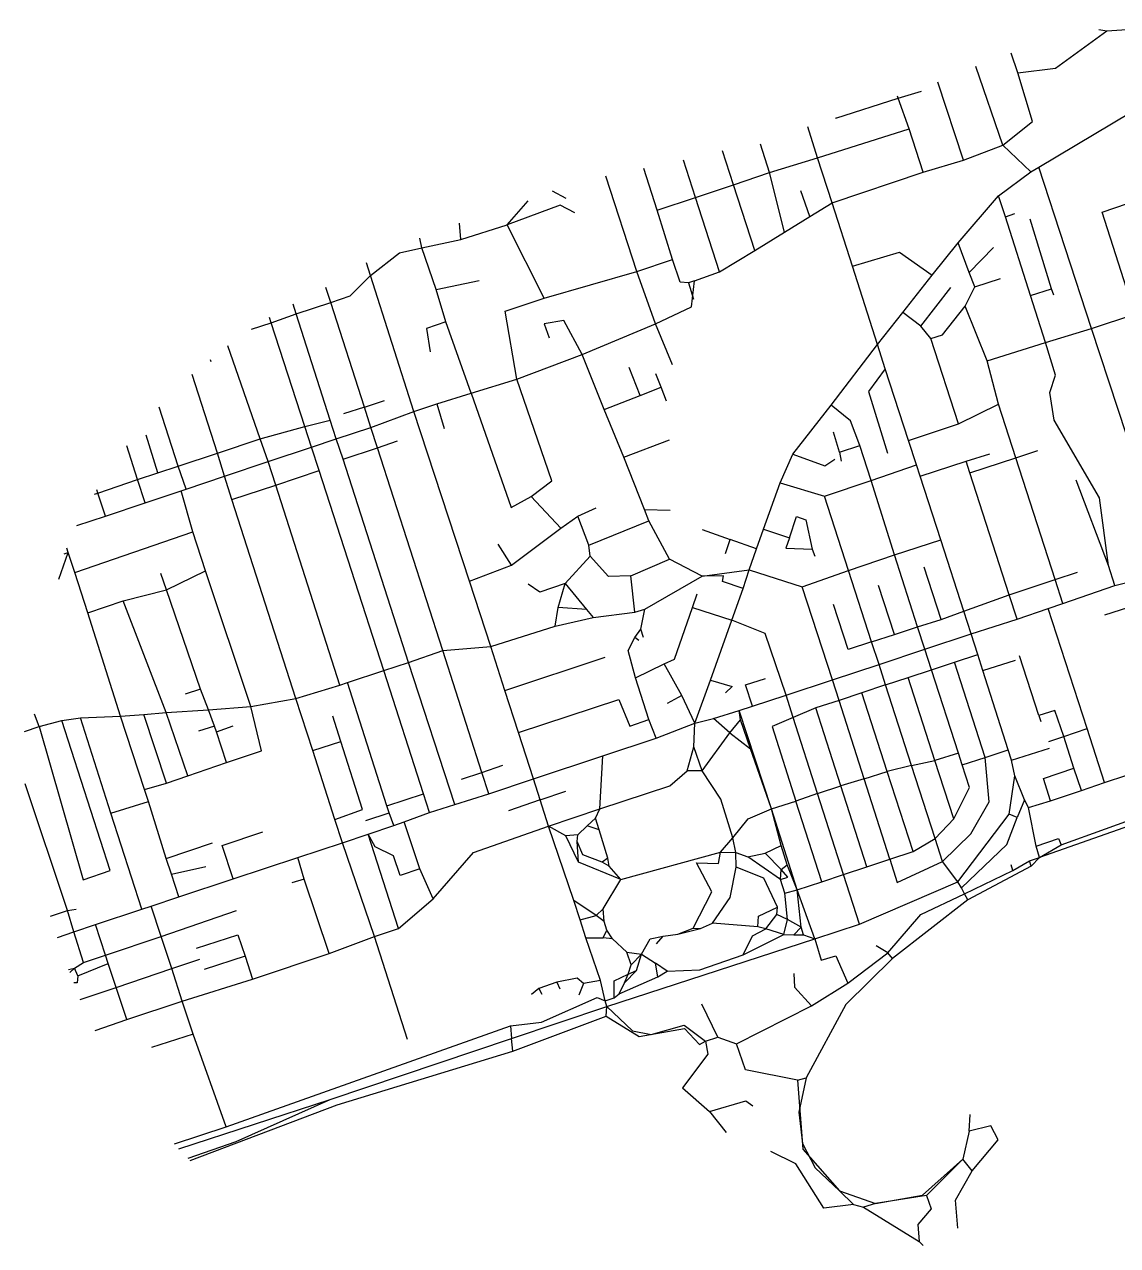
# Model space of a CAD drawing. Header units: metres. Extents: x 634718 to 639085, y 4835271 to 4838119.
# Drawn here: x 634718 to 636876, y 4835271 to 4837680 of the extents above; entities that cross this region are included whole.
import ezdxf

# ---------------------------------------------------------------- set-up
doc = ezdxf.new("R2010")
doc.units = ezdxf.units.M

msp = doc.modelspace()

# ---------------------------------------------------------------- linework, layer by layer
at = {"layer": 'ROADS'}
for points in [[(636854.7, 4837667.6), (637040.9, 4837680.3)], [(636679.4, 4837584.9), (636753.4, 4837594.2), (636854.7, 4837667.6)], [(636839.1, 4837670.1), (636854.7, 4837667.6)], [(636679.4, 4837584.9), (636666, 4837623.4)], [(636650, 4837442.4), (636596.7, 4837597.2)], [(636650, 4837442.4), (636708, 4837488.9), (636679.4, 4837584.9)], [(636572.2, 4837412.4), (636521.5, 4837566.2)], [(636319.7, 4837496.8), (636320.3, 4837495.1), (636443.2, 4837534.6)], [(636443.2, 4837534.6), (636441.8, 4837538.7)], [(636443.2, 4837534.6), (636488.9, 4837548.8)], [(636464.5, 4837474), (636443.2, 4837534.6)], [(636720.5, 4837398.9), (636939, 4837529.1)], [(636283.9, 4837417.2), (636264.6, 4837478.4)], [(636283.9, 4837417.2), (636464.5, 4837474)], [(636492.6, 4837388.6), (636464.5, 4837474)], [(636189.3, 4837388.2), (636171.3, 4837444.4)], [(636572.2, 4837412.4), (636650, 4837442.4)], [(636704.8, 4837389.8), (636650, 4837442.4)], [(636042.9, 4837338.6), (636019.5, 4837412.7)], [(636117.8, 4837363.8), (636096.5, 4837430.7)], [(636189.3, 4837388.2), (636283.9, 4837417.2)], [(636313, 4837328.5), (636283.9, 4837417.2)], [(636492.6, 4837388.6), (636572.2, 4837412.4)], [(635967.4, 4837314.1), (635941.3, 4837396.2)], [(636117.8, 4837363.8), (636189.3, 4837388.2)], [(636218.9, 4837270.7), (636189.3, 4837388.2)], [(636313, 4837328.5), (636492.6, 4837388.6)], [(636641.4, 4837342.3), (636704.8, 4837389.8)], [(636704.8, 4837389.8), (636720.5, 4837398.9)], [(636824.8, 4837080.5), (636720.5, 4837398.9)], [(635927, 4837192.8), (635866.1, 4837381.2)], [(636042.9, 4837338.6), (636117.8, 4837363.8)], [(636160.2, 4837234.6), (636117.8, 4837363.8)], [(635788, 4837337.1), (635761.1, 4837351.2)], [(636268.9, 4837301.4), (636251.1, 4837351.8)], [(636561.3, 4837249.1), (636641.4, 4837342.3)], [(636654.8, 4837300.5), (636641.4, 4837342.3)], [(635671.4, 4837284.9), (635712.7, 4837332)], [(635804.9, 4837308.9), (635775.7, 4837323.5), (635671.4, 4837284.9)], [(635967.4, 4837314.1), (636042.9, 4837338.6)], [(636090.1, 4837192.5), (636042.9, 4837338.6)], [(636268.9, 4837301.4), (636313, 4837328.5)], [(636352.8, 4837203.3), (636313, 4837328.5)], [(636910, 4837108.5), (636845.6, 4837309.7), (636920.5, 4837335.4)], [(635997.5, 4837216.3), (635967.4, 4837314.1)], [(636218.9, 4837270.7), (636268.9, 4837301.4)], [(636654.8, 4837300.5), (636673.6, 4837307.3)], [(636704.4, 4837145.6), (636654.8, 4837300.5)], [(636745.5, 4837158.4), (636703.7, 4837296.1)], [(635580, 4837255.9), (635577.4, 4837287.9)], [(635580, 4837255.9), (635671.4, 4837284.9)], [(635744.5, 4837140), (635671.4, 4837284.9)], [(636160.2, 4837234.6), (636218.9, 4837270.7)], [(635502.6, 4837239.8), (635498.6, 4837258.8)], [(635502.6, 4837239.8), (635580, 4837255.9)], [(636510.1, 4837185.3), (636561.3, 4837249.1)], [(636583.5, 4837190.6), (636561.3, 4837249.1)], [(635401.5, 4837185.1), (635458.9, 4837229.5), (635502.6, 4837239.8)], [(635531.2, 4837157.3), (635502.6, 4837239.8)], [(636090.1, 4837192.5), (636160.2, 4837234.6)], [(636352.8, 4837203.3), (636445.5, 4837230.8), (636510.1, 4837185.3)], [(636583.5, 4837190.6), (636631.4, 4837239.9)], [(635401.5, 4837185.1), (635393.3, 4837210)], [(635927, 4837192.8), (635997.5, 4837216.3)], [(636029, 4837170.3), (636012.7, 4837171.7), (635997.5, 4837216.3)], [(636402.2, 4837048.9), (636352.8, 4837203.3)], [(635322.9, 4837131.6), (635361.5, 4837145.1), (635401.5, 4837185.1)], [(635486.8, 4836916.9), (635401.5, 4837185.1)], [(635531.2, 4837157.3), (635615.9, 4837175.4)], [(635744.5, 4837140), (635927, 4837192.8)], [(635964.4, 4837089.6), (635927, 4837192.8)], [(635964.4, 4837089.6), (636035.4, 4837122.9), (636041, 4837174.5)], [(636041, 4837174.5), (636029, 4837170.3)], [(636041, 4837174.5), (636090.1, 4837192.5)], [(636452.1, 4837111.9), (636510.1, 4837185.3)], [(636594.3, 4837162.5), (636583.5, 4837190.6)], [(636594.3, 4837162.5), (636645, 4837179.1)], [(635322.9, 4837131.6), (635313.2, 4837161.6)], [(635550.5, 4837093.7), (635531.2, 4837157.3)], [(636029, 4837170.3), (636039, 4837138)], [(636487.8, 4837085), (636546.9, 4837161.4)], [(636575.6, 4837124.7), (636594.3, 4837162.5)], [(636704.4, 4837145.6), (636745.5, 4837158.4)], [(636750.5, 4837146.4), (636745.5, 4837158.4)], [(635255.1, 4837109.2), (635249, 4837128.1)], [(635255.1, 4837109.2), (635322.9, 4837131.6)], [(635389.6, 4836925.4), (635322.9, 4837131.6)], [(635690.3, 4836980.5), (635667.1, 4837114.7), (635744.5, 4837140)], [(636507.7, 4837060.6), (636530.8, 4837068), (636575.6, 4837124.7)], [(636618.7, 4837016.6), (636575.6, 4837124.7)], [(636734.2, 4837052.8), (636704.4, 4837145.6)], [(635205.7, 4837091.8), (635202.4, 4837101.9)], [(635205.7, 4837091.8), (635255.1, 4837109.2)], [(635322.1, 4836899.3), (635255.1, 4837109.2)], [(636402.2, 4837048.9), (636452.1, 4837111.9)], [(636487.8, 4837085), (636452.1, 4837111.9)], [(636824.8, 4837080.5), (636910, 4837108.5)], [(635166.7, 4837079.3), (635205.7, 4837091.8)], [(635272, 4836887.2), (635205.7, 4837091.8)], [(635550.5, 4837093.7), (635512.3, 4837080.7), (635519.1, 4837034.6)], [(635600.2, 4836953), (635550.5, 4837093.7)], [(635819.5, 4837028.9), (635782.9, 4837096.2), (635744.3, 4837089.5), (635754.5, 4837061.7)], [(635819.5, 4837028.9), (635964.4, 4837089.6)], [(635997.9, 4837008.4), (635964.4, 4837089.6)], [(636507.7, 4837060.6), (636487.8, 4837085)], [(636734.2, 4837052.8), (636824.8, 4837080.5)], [(636980.6, 4836607), (636824.8, 4837080.5)], [(636562.4, 4836892), (636507.7, 4837060.6)], [(636618.7, 4837016.6), (636734.2, 4837052.8)], [(636858.6, 4836612.5), (636840.4, 4836746.2), (636750.9, 4836899.5), (636742.7, 4836954.2), (636753.9, 4836988.2), (636734.2, 4837052.8)], [(635183.7, 4836862.7), (635119.6, 4837046.4)], [(635690.3, 4836980.5), (635819.5, 4837028.9)], [(635862.8, 4836920.6), (635819.5, 4837028.9)], [(636311, 4836929.3), (636402.2, 4837048.9)], [(636417.7, 4837000.8), (636402.2, 4837048.9)], [(635084.9, 4837019.3), (635086.2, 4837015.3)], [(635933.7, 4836948.3), (635912, 4837003.2)], [(636641, 4836930.8), (636618.7, 4837016.6)], [(635099.4, 4836834.5), (635049.7, 4836989.5)], [(635600.2, 4836953), (635690.3, 4836980.5)], [(635718.6, 4836749.2), (635759.7, 4836779.7), (635690.3, 4836980.5)], [(635975.4, 4836964.4), (635964.7, 4836991.1)], [(636417.7, 4837000.8), (636384.3, 4836956.1), (636421.8, 4836834.7)], [(636463.4, 4836859.4), (636417.7, 4837000.8)], [(635933.7, 4836948.3), (635975.4, 4836964.4)], [(635985.5, 4836937.3), (635975.4, 4836964.4)], [(635389.6, 4836925.4), (635429.2, 4836938.5)], [(635486.8, 4836916.9), (635532.6, 4836931.5)], [(635532.6, 4836931.5), (635600.2, 4836953)], [(635532.6, 4836931.5), (635547.1, 4836883)], [(635600.2, 4836953), (635679.2, 4836727), (635718.6, 4836749.2)], [(635862.8, 4836920.6), (635933.7, 4836948.3)], [(636562.4, 4836892), (636641, 4836930.8)], [(636675.3, 4836825.1), (636641, 4836930.8)], [(635021.7, 4836808.8), (634984.3, 4836925.4)], [(635389.6, 4836925.4), (635348.1, 4836911.7)], [(635402.2, 4836885.3), (635389.6, 4836925.4)], [(635402.2, 4836885.3), (635486.8, 4836916.9)], [(635597.2, 4836581.9), (635486.8, 4836916.9)], [(635901.5, 4836826.3), (635862.8, 4836920.6)], [(636235.1, 4836832.7), (636311, 4836929.3)], [(636367.5, 4836849.4), (636348.8, 4836898.5), (636311, 4836929.3)], [(635183.7, 4836862.7), (635272, 4836887.2)], [(635272, 4836887.2), (635322.1, 4836899.3)], [(635285.3, 4836846.5), (635272, 4836887.2)], [(635333.9, 4836862.5), (635322.1, 4836899.3)], [(635333.9, 4836862.5), (635402.2, 4836885.3)], [(635415.4, 4836845.1), (635402.2, 4836885.3)], [(636463.4, 4836859.4), (636562.4, 4836892)], [(634981.9, 4836795.8), (634958.5, 4836869.9)], [(635099.4, 4836834.5), (635183.7, 4836862.7)], [(635199.7, 4836817.7), (635183.7, 4836862.7)], [(635285.3, 4836846.5), (635333.9, 4836862.5)], [(635347.4, 4836822.6), (635333.9, 4836862.5)], [(635415.4, 4836845.1), (635454.9, 4836858.5)], [(635901.5, 4836826.3), (635991.4, 4836861)], [(636327.5, 4836836.2), (636315.5, 4836875.9)], [(636479.3, 4836811.1), (636463.4, 4836859.4)], [(634941.6, 4836782.3), (634920.2, 4836849)], [(635021.7, 4836808.8), (635099.4, 4836834.5)], [(635113.5, 4836789.1), (635099.4, 4836834.5)], [(635199.7, 4836817.7), (635285.3, 4836846.5)], [(635300.4, 4836800.1), (635285.3, 4836846.5)], [(635347.4, 4836822.6), (635415.4, 4836845.1)], [(635544.5, 4836445.2), (635415.4, 4836845.1)], [(636327.5, 4836836.2), (636367.5, 4836849.4)], [(636327.5, 4836836.2), (636330.6, 4836818.7)], [(636389.7, 4836780.8), (636367.5, 4836849.4)], [(636675.3, 4836825.1), (636718.9, 4836839.7)], [(635113.5, 4836789.1), (635199.7, 4836817.7)], [(635214.7, 4836771.6), (635199.7, 4836817.7)], [(635476.6, 4836421.5), (635347.4, 4836822.6)], [(635942.1, 4836723.5), (635901.5, 4836826.3)], [(636210.1, 4836776), (636235.1, 4836832.7)], [(636235.1, 4836832.7), (636298.2, 4836809.1), (636317.9, 4836822.3)], [(636389.7, 4836780.8), (636479.3, 4836811.1)], [(636486.3, 4836789.1), (636479.3, 4836811.1)], [(636486.3, 4836789.1), (636577.2, 4836818.4)], [(636577.2, 4836818.4), (636624.2, 4836833.3)], [(636584.8, 4836795.3), (636577.2, 4836818.4)], [(636584.8, 4836795.3), (636675.3, 4836825.1)], [(636753.2, 4836584.9), (636675.3, 4836825.1)], [(634941.6, 4836782.3), (634981.9, 4836795.8)], [(634981.9, 4836795.8), (635021.7, 4836808.8)], [(635037.5, 4836763.2), (635021.7, 4836808.8)], [(635037.5, 4836763.2), (635113.5, 4836789.1)], [(635128.1, 4836742.8), (635113.5, 4836789.1)], [(635214.7, 4836771.6), (635300.4, 4836800.1)], [(635427.7, 4836405.5), (635300.4, 4836800.1)], [(636527.1, 4836663.4), (636486.3, 4836789.1)], [(636662.2, 4836555.2), (636584.8, 4836795.3)], [(634863.4, 4836755.8), (634861.4, 4836762.1)], [(634863.4, 4836755.8), (634941.6, 4836782.3)], [(634956.7, 4836736.6), (634941.6, 4836782.3)], [(635027.6, 4836759.9), (635037.5, 4836763.2)], [(635128.1, 4836742.8), (635214.7, 4836771.6)], [(635340.8, 4836376.9), (635214.7, 4836771.6)], [(636177.4, 4836684.4), (636210.1, 4836776)], [(636210.1, 4836776), (636297.9, 4836749.9)], [(636297.9, 4836749.9), (636389.7, 4836780.8)], [(636435.9, 4836633.8), (636389.7, 4836780.8)], [(636858.6, 4836612.5), (636794.3, 4836781.1)], [(634856.4, 4836753.3), (634863.4, 4836755.8)], [(634878.1, 4836710.3), (634863.4, 4836755.8)], [(634956.7, 4836736.6), (635027.6, 4836759.9)], [(635050.9, 4836679), (635027.6, 4836759.9)], [(635254.4, 4836350.4), (635128.1, 4836742.8)], [(635777.1, 4836686.3), (635718.6, 4836749.2)], [(636345, 4836602.9), (636297.9, 4836749.9)], [(634878.1, 4836710.3), (634956.7, 4836736.6)], [(635810.8, 4836710.2), (635846.9, 4836726.7)], [(635951.1, 4836700.7), (635942.1, 4836723.5)], [(635942.1, 4836723.5), (635993.2, 4836721.7)], [(634822, 4836691.7), (634878.1, 4836710.3)], [(635777.1, 4836686.3), (635810.8, 4836710.2)], [(635832.7, 4836653), (635810.8, 4836710.2)], [(635832.7, 4836653), (635951.1, 4836700.7)], [(635991.4, 4836625.5), (635951.1, 4836700.7)], [(636228.3, 4836667.3), (636242.7, 4836709.2), (636260.7, 4836703), (636273.2, 4836645.2)], [(634817.8, 4836599.3), (635050.9, 4836679)], [(635075.8, 4836602.5), (635050.9, 4836679)], [(635679.9, 4836613.3), (635777.1, 4836686.3)], [(636056.3, 4836683.8), (636111.7, 4836664.2)], [(636163.6, 4836645.9), (636177.4, 4836684.4)], [(636177.4, 4836684.4), (636228.3, 4836667.3)], [(636228.3, 4836667.3), (636221.5, 4836647.1), (636273.2, 4836645.2)], [(634804.8, 4836638.5), (634801.8, 4836646.7)], [(635679.9, 4836613.3), (635653.6, 4836654.9)], [(635835.4, 4836631.3), (635832.7, 4836653)], [(636102.3, 4836636.7), (636111.7, 4836664.2)], [(636163.6, 4836645.9), (636111.7, 4836664.2)], [(636148.7, 4836604.4), (636163.6, 4836645.9)], [(636273.2, 4836645.2), (636278.5, 4836631.1)], [(636435.9, 4836633.8), (636527.1, 4836663.4)], [(636572.9, 4836522.7), (636527.1, 4836663.4)], [(634786.6, 4836586.1), (634804.8, 4836638.5)], [(634796.8, 4836635.7), (634804.8, 4836638.5)], [(634817.8, 4836599.3), (634804.8, 4836638.5)], [(635835.4, 4836631.3), (635786, 4836577.4)], [(635915.5, 4836592.3), (635871.1, 4836591), (635835.4, 4836631.3)], [(635915.5, 4836592.3), (635991.4, 4836625.5)], [(636056.2, 4836591.7), (635991.4, 4836625.5)], [(636345, 4836602.9), (636435.9, 4836633.8)], [(636481, 4836491.9), (636435.9, 4836633.8)], [(634843.4, 4836519.6), (634817.8, 4836599.3)], [(634998.9, 4836564.6), (634987.7, 4836596.9)], [(634998.9, 4836564.6), (635075.8, 4836602.5)], [(635165.2, 4836334.7), (635075.8, 4836602.5)], [(635597.2, 4836581.9), (635679.9, 4836613.3)], [(636056.2, 4836591.7), (636148.7, 4836604.4)], [(636137, 4836567.4), (636096.1, 4836581.5), (636098.4, 4836592.6), (636056.2, 4836591.7)], [(636137, 4836567.4), (636148.7, 4836604.4)], [(636148.7, 4836604.4), (636253.6, 4836570.8)], [(636253.6, 4836570.8), (636345, 4836602.9)], [(636390.7, 4836462), (636345, 4836602.9)], [(636527.9, 4836506.5), (636494.3, 4836609.8)], [(636753.2, 4836584.9), (636796.9, 4836599.6)], [(636870.9, 4836573.2), (636858.6, 4836612.5)], [(635639.1, 4836452.9), (635597.2, 4836581.9)], [(635786, 4836577.4), (635735.6, 4836560.3), (635712.6, 4836576)], [(635772.1, 4836529.8), (635786, 4836577.4)], [(635786, 4836577.4), (635827.6, 4836526.1)], [(635923.2, 4836520.5), (635915.5, 4836592.3)], [(635942.8, 4836526.7), (636056.2, 4836591.7)], [(636313.3, 4836387.3), (636253.6, 4836570.8)], [(636435.7, 4836476.8), (636404.5, 4836573.6)], [(636662.2, 4836555.2), (636753.2, 4836584.9)], [(636768.2, 4836538), (636753.2, 4836584.9)], [(636768.2, 4836538), (636870.9, 4836573.2)], [(636870.9, 4836573.2), (636897.4, 4836580.2)], [(634913.5, 4836543), (634998.9, 4836564.6)], [(635066, 4836368.9), (634998.9, 4836564.6)], [(636037.1, 4836530.1), (636046.6, 4836556.7)], [(636114.7, 4836504.8), (636137, 4836567.4)], [(636572.9, 4836522.7), (636662.2, 4836555.2)], [(636677.9, 4836507.1), (636662.2, 4836555.2)], [(634843.4, 4836519.6), (634913.5, 4836543)], [(634998.1, 4836322.5), (634913.5, 4836543)], [(635766.2, 4836493.1), (635772.1, 4836529.8)], [(635827.6, 4836526.1), (635772.1, 4836529.8)], [(635827.6, 4836526.1), (635841.3, 4836510)], [(635841.3, 4836510), (635923.2, 4836520.5)], [(635923.2, 4836520.5), (635942.8, 4836526.7)], [(635935.4, 4836486.9), (635942.8, 4836526.7)], [(635981.4, 4836419.1), (636001.9, 4836428.3), (636037.1, 4836530.1)], [(636037.1, 4836530.1), (636114.7, 4836504.8)], [(636390.7, 4836462), (636344.6, 4836447), (636315.4, 4836535.6)], [(636527.9, 4836506.5), (636572.9, 4836522.7)], [(636587.3, 4836478.1), (636572.9, 4836522.7)], [(636677.9, 4836507.1), (636739.4, 4836527.7)], [(636739.4, 4836527.7), (636768.2, 4836538)], [(636816.2, 4836291.3), (636739.4, 4836527.7)], [(636912.4, 4836534.5), (636850.2, 4836514.6)], [(634907.9, 4836315.4), (634843.4, 4836519.6)], [(635766.2, 4836493.1), (635841.3, 4836510)], [(636072.9, 4836386.6), (636114.7, 4836504.8)], [(636222, 4836356.7), (636180.4, 4836478.4), (636114.7, 4836504.8)], [(636481, 4836491.9), (636527.9, 4836506.5)], [(636587.3, 4836478.1), (636677.9, 4836507.1)], [(635639.1, 4836452.9), (635766.2, 4836493.1)], [(635923.5, 4836471), (635935.4, 4836486.9)], [(635940.3, 4836470.6), (635935.4, 4836486.9)], [(636390.7, 4836462), (636435.7, 4836476.8)], [(636435.7, 4836476.8), (636481, 4836491.9)], [(636495.8, 4836447.7), (636481, 4836491.9)], [(636495.8, 4836447.7), (636587.3, 4836478.1)], [(636600.3, 4836437.5), (636587.3, 4836478.1)], [(635544.5, 4836445.2), (635639.1, 4836452.9)], [(635666.8, 4836366.1), (635639.1, 4836452.9)], [(635924.7, 4836391.3), (635910.4, 4836445), (635923.5, 4836471)], [(635931.1, 4836464.5), (635923.5, 4836471)], [(636405.3, 4836417.5), (636390.7, 4836462)], [(635476.6, 4836421.5), (635544.5, 4836445.2)], [(635621.5, 4836204.5), (635544.5, 4836445.2)], [(635666.8, 4836366.1), (635864.8, 4836432.2)], [(636405.3, 4836417.5), (636495.8, 4836447.7)], [(636508.9, 4836407.2), (636495.8, 4836447.7)], [(636554.5, 4836422.3), (636600.3, 4836437.5)], [(636610.5, 4836405.4), (636600.3, 4836437.5)], [(636610.5, 4836405.4), (636674.6, 4836425.8)], [(636720.9, 4836317), (636682.3, 4836434.6)], [(635356.4, 4836382), (635427.7, 4836405.5)], [(635427.7, 4836405.5), (635476.6, 4836421.5)], [(635506.2, 4836162.5), (635427.7, 4836405.5)], [(635567.7, 4836141.3), (635476.6, 4836421.5)], [(635924.7, 4836391.3), (635981.4, 4836419.1)], [(636015.9, 4836356.2), (635981.4, 4836419.1)], [(636313.3, 4836387.3), (636405.3, 4836417.5)], [(636418.3, 4836377.1), (636405.3, 4836417.5)], [(636463.1, 4836392), (636508.9, 4836407.2)], [(636508.9, 4836407.2), (636554.5, 4836422.3)], [(636562, 4836242.7), (636508.9, 4836407.2)], [(636614.8, 4836233.8), (636554.5, 4836422.3)], [(636660.3, 4836249.4), (636610.5, 4836405.4)], [(635254.4, 4836350.4), (635340.8, 4836376.9)], [(635340.8, 4836376.9), (635356.4, 4836382)], [(635433.9, 4836138.8), (635356.4, 4836382)], [(635951, 4836308.8), (635924.7, 4836391.3)], [(636041.8, 4836301.4), (636072.9, 4836386.6)], [(636072.9, 4836386.6), (636115.5, 4836374), (636102.3, 4836361.6)], [(636155.8, 4836335.5), (636142, 4836377.5), (636181.1, 4836390.1)], [(636222, 4836356.7), (636313.3, 4836387.3)], [(636326.4, 4836346.6), (636313.3, 4836387.3)], [(636418.3, 4836377.1), (636371.6, 4836361.6)], [(636418.3, 4836377.1), (636463.1, 4836392)], [(636469.5, 4836217.9), (636418.3, 4836377.1)], [(636515.8, 4836228.1), (636463.1, 4836392)], [(635066, 4836368.9), (635035.4, 4836358.9)], [(635081.7, 4836327.9), (635066, 4836368.9)], [(635693.6, 4836283.2), (635666.8, 4836366.1)], [(636015.9, 4836356.2), (635987.2, 4836340.8)], [(636041.8, 4836301.4), (636015.9, 4836356.2)], [(636155.8, 4836335.5), (636222, 4836356.7)], [(636236, 4836313), (636222, 4836356.7)], [(636371.6, 4836361.6), (636326.4, 4836346.6)], [(636421.6, 4836206.1), (636371.6, 4836361.6)], [(634998.1, 4836322.5), (635081.7, 4836327.9)], [(635081.7, 4836327.9), (635165.2, 4836334.7)], [(635093.8, 4836296), (635081.7, 4836327.9)], [(635117.3, 4836224), (635186.4, 4836246.9), (635165.2, 4836334.7)], [(635165.2, 4836334.7), (635254.4, 4836350.4)], [(635287.4, 4836247.5), (635254.4, 4836350.4)], [(635693.6, 4836283.2), (635891.9, 4836348.3), (635913.4, 4836296.1), (635951, 4836308.8)], [(636129, 4836327), (636155.8, 4836335.5)], [(636280.8, 4836331.7), (636236, 4836313)], [(636326.4, 4836346.6), (636280.8, 4836331.7)], [(636329.9, 4836178.2), (636280.8, 4836331.7)], [(636375.8, 4836192.2), (636326.4, 4836346.6)], [(634747.2, 4836295.1), (634738.4, 4836319.7)], [(634747.2, 4836295.1), (634834.3, 4835992.9), (634887.5, 4836011.2), (634791.9, 4836307)], [(634747.2, 4836295.1), (634791.9, 4836307)], [(634791.9, 4836307), (634829, 4836312)], [(634829, 4836312), (634907.9, 4836315.4)], [(634889.1, 4836124.3), (634829, 4836312)], [(634907.9, 4836315.4), (634954.4, 4836319.1)], [(634955.6, 4836170.8), (634907.9, 4836315.4)], [(634954.4, 4836319.1), (634998.1, 4836322.5)], [(634998.5, 4836183.6), (634954.4, 4836319.1)], [(635041, 4836198.1), (634998.1, 4836322.5)], [(635342.8, 4836265.5), (635326.9, 4836315.2)], [(635965.4, 4836272.1), (635951, 4836308.8)], [(636041.8, 4836301.4), (636078.5, 4836310.9)], [(636078.5, 4836310.9), (636129, 4836327)], [(636110.7, 4836282.4), (636078.5, 4836310.9)], [(636110.7, 4836282.4), (636131.9, 4836308.5)], [(636192.9, 4836132.4), (636129, 4836327)], [(636131.9, 4836308.5), (636129, 4836327)], [(636151.3, 4836251), (636131.9, 4836308.5)], [(636236, 4836313), (636194.1, 4836295.2), (636241.3, 4836147.6)], [(636284.1, 4836162.7), (636236, 4836313)], [(636769.8, 4836275.3), (636752.1, 4836327), (636720.9, 4836317)], [(636720.9, 4836317), (636724.7, 4836304.7)], [(634718.3, 4836285.1), (634747.2, 4836295.1)], [(635093.8, 4836296), (635061.7, 4836285.7)], [(635097.6, 4836284.7), (635093.8, 4836296)], [(635097.6, 4836284.7), (635130.3, 4836296.3)], [(635117.3, 4836224), (635097.6, 4836284.7)], [(635723.1, 4836191.6), (635693.6, 4836283.2)], [(635965.4, 4836272.1), (636041.8, 4836301.4)], [(636039.5, 4836255.1), (636041.8, 4836301.4)], [(636056.4, 4836207.9), (636110.7, 4836282.4)], [(636110.7, 4836282.4), (636151.3, 4836251)], [(636769.8, 4836275.3), (636816.2, 4836291.3)], [(636850.5, 4836184.4), (636816.2, 4836291.3)], [(635287.4, 4836247.5), (635342.8, 4836265.5)], [(635331.3, 4836111.4), (635385.7, 4836131.3), (635342.8, 4836265.5)], [(635860.1, 4836237.1), (635965.4, 4836272.1)], [(636740.7, 4836265.7), (636769.8, 4836275.3)], [(636789.7, 4836213.1), (636769.8, 4836275.3)], [(635331.3, 4836111.4), (635287.4, 4836247.5)], [(635723.1, 4836191.6), (635860.1, 4836237.1)], [(635854.3, 4836132.4), (635860.1, 4836237.1)], [(636026.8, 4836207.7), (636039.5, 4836255.1)], [(636056.4, 4836207.9), (636039.5, 4836255.1)], [(636192.9, 4836132.4), (636151.3, 4836251)], [(636562, 4836242.7), (636515.8, 4836228.1)], [(636530.9, 4836028.8), (636586.5, 4836083.2), (636622.5, 4836146.8), (636614.8, 4836233.8)], [(636569.6, 4836219.2), (636562, 4836242.7)], [(636569.6, 4836219.2), (636614.8, 4836233.8)], [(636614.8, 4836233.8), (636660.3, 4836249.4)], [(636666.9, 4836228.7), (636660.3, 4836249.4)], [(636666.9, 4836228.7), (636741.9, 4836252.6)], [(635041, 4836198.1), (635117.3, 4836224)], [(635621.5, 4836204.5), (635662.7, 4836219)], [(635854.3, 4836132.4), (635992.4, 4836178.3), (636026.8, 4836207.7)], [(636056.4, 4836207.9), (636026.8, 4836207.7)], [(636116.5, 4836075.4), (636092.8, 4836151.8), (636056.4, 4836207.9)], [(636469.5, 4836217.9), (636421.6, 4836206.1)], [(636469.5, 4836217.9), (636515.8, 4836228.1)], [(636516.3, 4836074.3), (636469.5, 4836217.9)], [(636553.2, 4836113), (636515.8, 4836228.1)], [(636553.2, 4836113), (636584, 4836174.7), (636569.6, 4836219.2)], [(636673.7, 4836197.9), (636666.9, 4836228.7)], [(636743.5, 4836148.4), (636729.9, 4836192.3), (636789.7, 4836213.1)], [(636804.7, 4836169), (636789.7, 4836213.1)], [(634955.6, 4836170.8), (634998.5, 4836183.6)], [(634998.5, 4836183.6), (635041, 4836198.1)], [(635581.1, 4836190.9), (635621.5, 4836204.5)], [(635635.3, 4836162.6), (635621.5, 4836204.5)], [(635635.3, 4836162.6), (635723.1, 4836191.6)], [(635736.5, 4836150.6), (635723.1, 4836191.6)], [(636375.8, 4836192.2), (636329.9, 4836178.2)], [(636375.8, 4836192.2), (636421.6, 4836206.1)], [(636426.7, 4836033.1), (636375.8, 4836192.2)], [(636472.4, 4836048.2), (636421.6, 4836206.1)], [(636662.5, 4836122), (636673.7, 4836197.9)], [(636692.4, 4836150.6), (636673.7, 4836197.9)], [(636804.7, 4836169), (636850.5, 4836184.4)], [(636850.5, 4836184.4), (636894.7, 4836199.2)], [(634803.5, 4835931.8), (634719.6, 4836182.3)], [(634963.4, 4836146.9), (634955.6, 4836170.8)], [(635433.9, 4836138.8), (635506.2, 4836162.5)], [(635518.2, 4836125.4), (635506.2, 4836162.5)], [(635567.7, 4836141.3), (635635.3, 4836162.6)], [(635736.5, 4836150.6), (635787.3, 4836167.4)], [(636284.1, 4836162.7), (636241.3, 4836147.6)], [(636284.1, 4836162.7), (636329.9, 4836178.2)], [(636335.2, 4836002.9), (636284.1, 4836162.7)], [(636381.1, 4836018), (636329.9, 4836178.2)], [(636743.5, 4836148.4), (636804.7, 4836169)], [(634889.1, 4836124.3), (634963.4, 4836146.9)], [(634998.1, 4836035), (634963.4, 4836146.9)], [(635438.5, 4836124.6), (635433.9, 4836138.8)], [(635518.2, 4836125.4), (635567.7, 4836141.3)], [(635736.5, 4836150.6), (635673.6, 4836128.8)], [(635753, 4836098.5), (635736.5, 4836150.6)], [(636192.9, 4836132.4), (636241.3, 4836147.6)], [(636292.2, 4835988.6), (636241.3, 4836147.6)], [(636692.4, 4836150.6), (636678.3, 4836115.6)], [(636700.4, 4836135.5), (636692.4, 4836150.6)], [(636700.4, 4836135.5), (636743.5, 4836148.4)], [(636715.8, 4836059), (636700.4, 4836135.5)], [(637031, 4836145), (636722.4, 4836036.5)], [(636764.7, 4836061.7), (637027.5, 4836156.6)], [(634950.1, 4835934.5), (634889.1, 4836124.3)], [(635346.2, 4836065.9), (635331.3, 4836111.4)], [(635392, 4836109.5), (635438.5, 4836124.6)], [(635447.4, 4836099.7), (635438.5, 4836124.6)], [(635467.7, 4836107), (635518.2, 4836125.4)], [(635753, 4836098.5), (635854.3, 4836132.4)], [(635829.5, 4836099.2), (635845.9, 4836114.2)], [(635845.9, 4836114.2), (635854.3, 4836132.4)], [(635852.9, 4836091.1), (635845.9, 4836114.2)], [(636116.5, 4836075.4), (636146.8, 4836113.1), (636192.9, 4836132.4)], [(636244, 4835973.2), (636192.9, 4836132.4)], [(636212.1, 4836060.3), (636192.9, 4836132.4)], [(636516.3, 4836074.3), (636553.2, 4836113)], [(636561.1, 4835988.9), (636662.5, 4836122)], [(636568.3, 4835976.6), (636657.5, 4836062.3), (636678.3, 4836115.6)], [(636678.3, 4836115.6), (636662.5, 4836122)], [(635130.2, 4835994.6), (635108.5, 4836060.5), (635188.8, 4836087)], [(635396.6, 4836082.7), (635447.4, 4836099.7)], [(635447.4, 4836099.7), (635467.7, 4836107)], [(635499.1, 4836014), (635467.7, 4836107)], [(635525, 4835955.3), (635604.8, 4836046.4), (635753, 4836098.5)], [(635802.6, 4835951.6), (635753, 4836098.5)], [(635787, 4836079.2), (635753, 4836098.5)], [(635810.5, 4836081.7), (635829.5, 4836099.2)], [(635852.9, 4836091.1), (635829.5, 4836099.2)], [(635869.9, 4836035.2), (635852.9, 4836091.1)], [(634998.1, 4836035), (635089.4, 4836065.7)], [(635258.1, 4836036.8), (635346.2, 4836065.9)], [(635346.2, 4836065.9), (635396.6, 4836082.7)], [(635409.4, 4835880.5), (635346.2, 4836065.9)], [(635456.5, 4835896.7), (635396.6, 4836082.7)], [(635499.1, 4836014), (635460.1, 4836001), (635447.1, 4836039.7), (635411, 4836057.4), (635396.6, 4836082.7)], [(635810.5, 4836081.7), (635787, 4836079.2)], [(635812, 4836027.7), (635787, 4836079.2)], [(635809.3, 4836068.1), (635810.5, 4836081.7)], [(635859.1, 4836027.6), (635820.7, 4836041.9), (635809.3, 4836068.1)], [(635812, 4836027.7), (635809.3, 4836068.1)], [(636092.5, 4836047.4), (636116.5, 4836075.4)], [(636122.7, 4836046.4), (636116.5, 4836075.4)], [(636472.4, 4836048.2), (636516.3, 4836074.3)], [(636530.9, 4836028.8), (636516.3, 4836074.3)], [(636715.8, 4836059), (636759.8, 4836074), (636764.7, 4836061.7)], [(635895.5, 4835993.3), (636092.5, 4836047.4)], [(636038.2, 4835897.1), (636075.4, 4835968.9), (636045, 4836026.2), (636088.5, 4836024.6), (636092.5, 4836047.4)], [(636092.5, 4836047.4), (636122.7, 4836046.4)], [(636123.3, 4836017.7), (636122.7, 4836046.4)], [(636122.7, 4836046.4), (636146.4, 4836038.2)], [(636146.4, 4836038.2), (636180.5, 4836045.3)], [(636180.5, 4836045.3), (636212.1, 4836060.3)], [(636212.3, 4836012.8), (636180.5, 4836045.3)], [(636224.2, 4836022.3), (636212.1, 4836060.3)], [(636426.7, 4836033.1), (636472.4, 4836048.2)], [(636722.4, 4836036.5), (636715.8, 4836059)], [(636722.4, 4836036.5), (636764.7, 4836061.7)], [(635008.4, 4836004.1), (634998.1, 4836035)], [(635008.4, 4836004.1), (635076.4, 4836019.2)], [(635130.2, 4835994.6), (635258.1, 4836036.8)], [(635270.8, 4835994.2), (635258.1, 4836036.8)], [(635895.5, 4835993.3), (635812, 4836027.7)], [(635869.9, 4836035.2), (635859.1, 4836027.6)], [(635872.4, 4836019.5), (635859.1, 4836027.6)], [(635872.4, 4836019.5), (635869.9, 4836035.2)], [(635895.5, 4835993.3), (635872.4, 4836019.5)], [(636076.7, 4835906.9), (636111.4, 4835957.7), (636123.3, 4836017.7)], [(636204.9, 4835938.9), (636178.1, 4835996.1), (636123.3, 4836017.7)], [(636210.9, 4835993.1), (636146.4, 4836038.2)], [(636212.3, 4836012.8), (636224.2, 4836022.3)], [(636244, 4835973.2), (636224.2, 4836022.3)], [(636335.2, 4836002.9), (636381.1, 4836018)], [(636381.1, 4836018), (636426.7, 4836033.1)], [(636426.7, 4836033.1), (636441.3, 4835987.6), (636530.9, 4836028.8)], [(636561.1, 4835988.9), (636530.9, 4836028.8)], [(636705.7, 4836019.6), (636580.9, 4835952.9)], [(636669.5, 4836011.3), (636665.9, 4836022)], [(636669.5, 4836011.3), (636702.2, 4836030.1)], [(636702.2, 4836030.1), (636722.4, 4836036.5)], [(636705.7, 4836019.6), (636702.2, 4836030.1)], [(636722.4, 4836036.5), (636705.7, 4836019.6)], [(635023.4, 4835959.2), (635008.4, 4836004.1)], [(635023.4, 4835959.2), (635130.2, 4835994.6)], [(635270.8, 4835994.2), (635246.2, 4835986.7)], [(635319.7, 4835847.4), (635270.8, 4835994.2)], [(635525, 4835955.3), (635499.1, 4836014)], [(635860.6, 4835935.5), (635895.5, 4835993.3)], [(636210.9, 4835993.1), (636212.3, 4836012.8)], [(636210.9, 4835993.1), (636225.6, 4835997.8), (636212.3, 4836012.8)], [(636219.4, 4835966), (636210.9, 4835993.1)], [(636292.2, 4835988.6), (636335.2, 4836002.9)], [(636366.5, 4835905.3), (636335.2, 4836002.9)], [(636574.1, 4835964.8), (636669.5, 4836011.3)], [(636219.4, 4835966), (636244, 4835973.2)], [(636244, 4835973.2), (636292.2, 4835988.6)], [(636278.8, 4835876.2), (636244, 4835973.2)], [(636251.9, 4835898.9), (636244, 4835973.2)], [(636366.5, 4835905.3), (636561.1, 4835988.9)], [(636568.3, 4835976.6), (636561.1, 4835988.9)], [(636574.1, 4835964.8), (636568.3, 4835976.6)], [(634968.3, 4835940.8), (635023.4, 4835959.2)], [(635456.5, 4835896.7), (635525, 4835955.3)], [(635815.1, 4835913.6), (635802.6, 4835951.6)], [(635847.1, 4835922.4), (635802.6, 4835951.6)], [(636224.6, 4835914.4), (636219.4, 4835966)], [(636422.5, 4835848.5), (636487.7, 4835924), (636574.1, 4835964.8)], [(636580.9, 4835952.9), (636431.6, 4835837.2)], [(636580.9, 4835952.9), (636574.1, 4835964.8)], [(634770.1, 4835920.9), (634803.5, 4835931.8)], [(634803.5, 4835931.8), (634820.6, 4835934.9)], [(634816.1, 4835889.9), (634803.5, 4835931.8)], [(634858.9, 4835904.5), (634950.1, 4835934.5)], [(634950.1, 4835934.5), (634968.3, 4835940.8)], [(634988.5, 4835880.6), (634968.3, 4835940.8)], [(634988.5, 4835880.6), (635136.7, 4835931.9)], [(635815.1, 4835913.6), (635847.1, 4835922.4)], [(635847.1, 4835922.4), (635860.6, 4835935.5)], [(635862.7, 4835910.3), (635847.1, 4835922.4)], [(635862.7, 4835910.3), (635860.6, 4835935.5)], [(636165.8, 4835900.1), (636167.3, 4835921.2), (636204.9, 4835938.9)], [(636182, 4835896.1), (636203.7, 4835924.4)], [(636203.7, 4835924.4), (636204.9, 4835938.9)], [(636224.6, 4835914.4), (636203.7, 4835924.4)], [(634816.1, 4835889.9), (634858.9, 4835904.5)], [(634878.6, 4835843.7), (634858.9, 4835904.5)], [(635409.4, 4835880.5), (635456.5, 4835896.7)], [(635826.8, 4835878.2), (635815.1, 4835913.6)], [(635868.1, 4835893.4), (635862.7, 4835910.3)], [(636007.9, 4835885.1), (636038.2, 4835897.1)], [(636007.9, 4835885.1), (636053.2, 4835896.3)], [(636038.2, 4835897.1), (636053.2, 4835896.3)], [(636053.2, 4835896.3), (636076.7, 4835906.9)], [(636165.8, 4835900.1), (636076.7, 4835906.9)], [(636137, 4835844.4), (636155.4, 4835882.4), (636182, 4835896.1)], [(636182, 4835896.1), (636165.8, 4835900.1)], [(636217.1, 4835884.6), (636182, 4835896.1)], [(636217.1, 4835884.6), (636224.6, 4835914.4)], [(636251.9, 4835898.9), (636224.6, 4835914.4)], [(636236.9, 4835883.9), (636251.9, 4835898.9)], [(636256.3, 4835884.2), (636251.9, 4835898.9)], [(636278.8, 4835876.2), (636366.5, 4835905.3)], [(634783.5, 4835878.8), (634816.1, 4835889.9)], [(634835.2, 4835829.2), (634816.1, 4835889.9)], [(634878.6, 4835843.7), (634988.5, 4835880.6)], [(635009.4, 4835817.5), (634988.5, 4835880.6)], [(635058.2, 4835857.8), (635139.5, 4835884.1), (635153.9, 4835842.1)], [(635319.7, 4835847.4), (635409.4, 4835880.5)], [(635474.3, 4835677.5), (635409.4, 4835880.5)], [(635826.8, 4835878.2), (635860.9, 4835878.4)], [(635855.7, 4835793.8), (635826.8, 4835878.2)], [(635860.9, 4835878.4), (635868.1, 4835893.4)], [(635879.2, 4835876.2), (635860.9, 4835878.4)], [(635867.9, 4835742.8), (636278.8, 4835876.2)], [(635879.2, 4835876.2), (635868.1, 4835893.4)], [(635907.8, 4835850.2), (635879.2, 4835876.2)], [(635936.5, 4835845.7), (635953.7, 4835876.3), (635978.9, 4835881.2)], [(635965.8, 4835866.3), (635978.9, 4835881.2)], [(635978.9, 4835881.2), (636007.9, 4835885.1)], [(636137, 4835844.4), (636217.1, 4835884.6)], [(636217.1, 4835884.6), (636236.9, 4835883.9)], [(636236.9, 4835883.9), (636256.3, 4835884.2)], [(636256.3, 4835884.2), (636278.8, 4835876.2)], [(636278.8, 4835876.2), (636291, 4835833.9), (636320, 4835842.8), (636343.7, 4835789)], [(635168.7, 4835796.5), (635319.7, 4835847.4)], [(635916.2, 4835825.2), (635907.8, 4835850.2)], [(635907.8, 4835850.2), (635936.5, 4835845.7)], [(635916.2, 4835825.2), (635936.5, 4835845.7)], [(635926.3, 4835813.4), (635936.5, 4835845.7)], [(635936.5, 4835845.7), (635963.8, 4835828.2)], [(636343.7, 4835789), (636422.5, 4835848.5)], [(636422.5, 4835848.5), (636399.4, 4835862.2)], [(636431.6, 4835837.2), (636422.5, 4835848.5)], [(634816.9, 4835818.4), (634835.2, 4835829.2)], [(634823.7, 4835803.2), (634883.8, 4835827.7)], [(634835.2, 4835829.2), (634878.6, 4835843.7)], [(634883.8, 4835827.7), (634878.6, 4835843.7)], [(634899.4, 4835780.4), (634883.8, 4835827.7)], [(635009.4, 4835817.5), (635064.3, 4835835.8)], [(635153.9, 4835842.1), (635072.9, 4835815.5)], [(635153.9, 4835842.1), (635168.7, 4835796.5)], [(635910.1, 4835806.2), (635916.2, 4835825.2)], [(635987, 4835812.1), (635963.8, 4835828.2)], [(635968.5, 4835801.4), (635963.8, 4835828.2)], [(635987, 4835812.1), (636051.7, 4835815.2), (636137, 4835844.4)], [(636431.6, 4835837.2), (636340, 4835746.9), (636261.5, 4835601.9)], [(634805.6, 4835815.5), (634816.9, 4835818.4)], [(634807.7, 4835810), (634816.9, 4835818.4)], [(634823.7, 4835803.2), (634822.8, 4835789.3), (634815.8, 4835789.3)], [(634823.7, 4835803.2), (634816.9, 4835818.4)], [(634899.4, 4835780.4), (635009.4, 4835817.5)], [(635029.6, 4835753.1), (635009.4, 4835817.5)], [(635822.1, 4835788.4), (635809.7, 4835798.9), (635769.2, 4835790.4)], [(635882.3, 4835760), (635882.3, 4835793.5), (635910.1, 4835806.2)], [(635892.2, 4835767.8), (635968.5, 4835801.4)], [(635902.9, 4835789.6), (635926.3, 4835813.4)], [(635902.9, 4835789.6), (635910.1, 4835806.2)], [(635910.1, 4835806.2), (635926.3, 4835813.4)], [(635968.5, 4835801.4), (635987, 4835812.1)], [(636237.2, 4835808), (636238.4, 4835780.8), (636272.1, 4835744.1)], [(634828.5, 4835756.5), (634899.4, 4835780.4)], [(634920.3, 4835716.8), (634899.4, 4835780.4)], [(635029.6, 4835753.1), (635168.7, 4835796.5)], [(635733.7, 4835778.3), (635719.1, 4835766.3)], [(635769.2, 4835790.4), (635733.7, 4835778.3)], [(635733.7, 4835778.3), (635739.4, 4835766.8)], [(635769.2, 4835790.4), (635775.2, 4835777.8)], [(635822.1, 4835788.4), (635812.7, 4835765.1)], [(635855.7, 4835793.8), (635822.1, 4835788.4)], [(635864.7, 4835753.8), (635855.7, 4835793.8)], [(635892.2, 4835767.8), (635902.9, 4835789.6)], [(636272.1, 4835744.1), (636343.7, 4835789)], [(634920.3, 4835716.8), (635029.6, 4835753.1)], [(635051.7, 4835688.2), (635029.6, 4835753.1)], [(635677.9, 4835704.4), (635739.3, 4835712.1), (635849.2, 4835760.7), (635864.7, 4835753.8)], [(635864.7, 4835753.8), (635882.3, 4835760)], [(635867.9, 4835742.8), (635864.7, 4835753.8)], [(635882.3, 4835760), (635892.2, 4835767.8)], [(635679.7, 4835679.7), (635867.9, 4835742.8)], [(635866.7, 4835723.6), (635867.9, 4835742.8)], [(635867.9, 4835742.8), (635919, 4835694.4), (635955.5, 4835687.3), (636020.9, 4835705.6), (636062.8, 4835674)], [(636087.4, 4835682.3), (636055.3, 4835747.2)], [(636124.1, 4835669), (636272.1, 4835744.1)], [(634857.9, 4835695.4), (634920.3, 4835716.8)], [(635116.9, 4835505.6), (635677.9, 4835704.4)], [(635677.9, 4835704.4), (635679.7, 4835679.7)], [(635682.3, 4835654.8), (635866.7, 4835723.6)], [(635866.7, 4835723.6), (635931.6, 4835683.4), (636021.6, 4835699.6), (636050.9, 4835667.4), (636062.8, 4835674)], [(635051.7, 4835688.2), (634969.4, 4835661.7)], [(635116.9, 4835505.6), (635051.7, 4835688.2)], [(635321.9, 4835559), (635679.7, 4835679.7)], [(635682.3, 4835654.8), (635679.7, 4835679.7)], [(636062.8, 4835674), (636087.4, 4835682.3)], [(636087.4, 4835682.3), (636124.1, 4835669)], [(635045.7, 4835438.7), (635335.4, 4835548.5), (635682.3, 4835654.8)], [(636062.8, 4835674), (636067.3, 4835648.5), (636017.1, 4835582.3), (636070.9, 4835535.5)], [(636244.1, 4835597.1), (636142, 4835618), (636124.1, 4835669)], [(636244.1, 4835597.1), (636261.5, 4835601.9)], [(636244.1, 4835597.1), (636255.1, 4835461), (636327.4, 4835378.7)], [(636261.5, 4835601.9), (636246.7, 4835534.1), (636254.4, 4835472.7), (636279.4, 4835424.4), (636327.4, 4835378.7)], [(635023.4, 4835462.1), (635321.9, 4835559)], [(635041.4, 4835443.2), (635136.4, 4835476.3), (635321.9, 4835559)], [(636070.9, 4835535.5), (636142.3, 4835556.4), (636156, 4835546.9)], [(636070.9, 4835535.5), (636103.8, 4835494.4)], [(636583.5, 4835496.9), (636585.3, 4835529.4)], [(635014.4, 4835471.5), (635116.9, 4835505.6)], [(636583.5, 4835496.9), (636570.6, 4835441.4)], [(636589.1, 4835418.3), (636640.5, 4835479.8), (636626.2, 4835507.5), (636583.5, 4835496.9)], [(636355.1, 4835351.9), (636296.7, 4835345), (636240.8, 4835432.3), (636191.9, 4835456.3)], [(636398.5, 4835354), (636491.1, 4835370.3), (636570.6, 4835441.4)], [(636570.6, 4835441.4), (636499.2, 4835369.7)], [(636589.1, 4835418.3), (636570.6, 4835441.4)], [(636560.8, 4835305.1), (636556.4, 4835360.5), (636589.1, 4835418.3)], [(636327.4, 4835378.7), (636355.1, 4835351.9)], [(636327.4, 4835378.7), (636398.5, 4835354)], [(636499.2, 4835369.7), (636398.5, 4835354)], [(636499.2, 4835369.7), (636508, 4835343.2), (636482.1, 4835312.9), (636484.3, 4835279.3)], [(636355.1, 4835351.9), (636374.7, 4835346.6)], [(636398.5, 4835354), (636374.7, 4835346.6)], [(636374.7, 4835346.6), (636484.3, 4835279.3)], [(636484.3, 4835279.3), (636492.7, 4835271)]]:
    msp.add_lwpolyline(points, dxfattribs=at)

doc.saveas('drawing.dxf')
